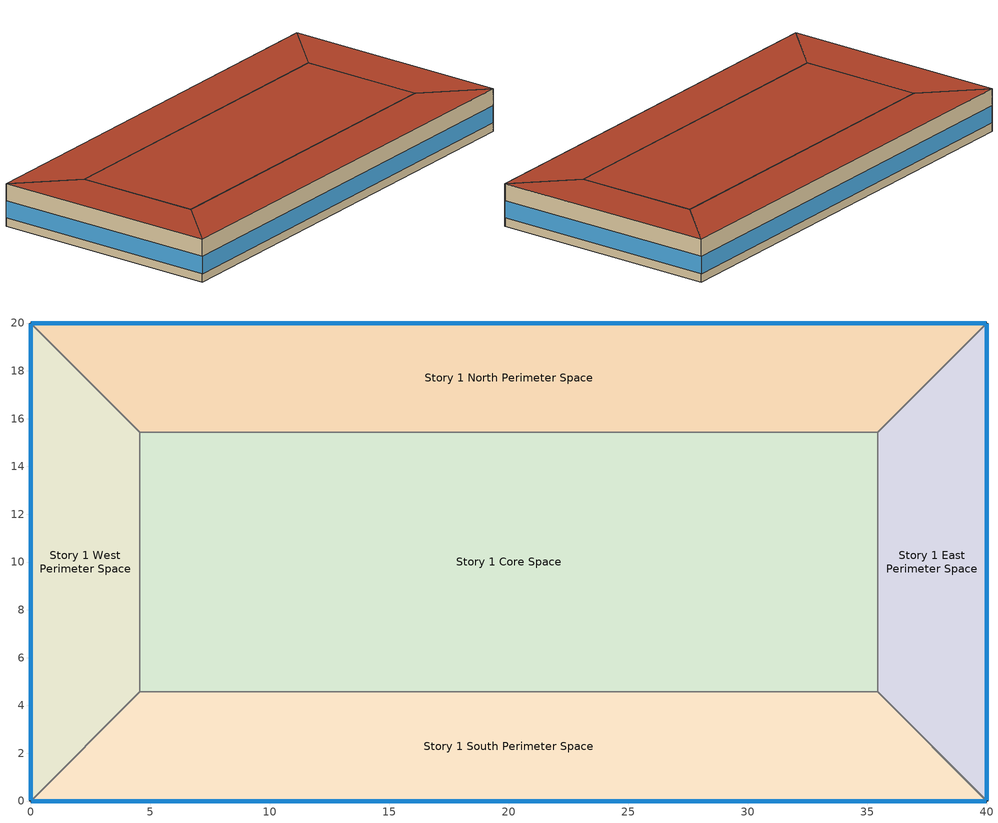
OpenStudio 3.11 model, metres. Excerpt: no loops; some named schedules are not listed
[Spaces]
Story 1 West Perimeter Space
 floor ground: 0,20 4.57,15.43 4.57,4.57 0,0 z0
 wall outside: 0,20 0,0 z0:3.8
 wall to Story 1 North Perimeter Space: 4.57,15.43 0,20 z0:3.8
 wall to Story 1 Core Space: 4.57,4.57 4.57,15.43 z0:3.8
 wall to Story 1 South Perimeter Space: 0,0 4.57,4.57 z0:3.8
 window: 0,19.97 0,0.03 z0.76:2.28
 roof outside: 0,0 4.57,4.57 4.57,15.43 0,20 z3.8
Story 1 North Perimeter Space
 floor ground: 40,20 35.43,15.43 4.57,15.43 0,20 z0
 wall outside: 40,20 0,20 z0:3.8
 wall to Story 1 East Perimeter Space: 35.43,15.43 40,20 z0:3.8
 wall to Story 1 Core Space: 4.57,15.43 35.43,15.43 z0:3.8
 window: 39.97,20 0.03,20 z0.76:2.28
 roof outside: 35.43,15.43 40,20 0,20 4.57,15.43 z3.8
Story 1 East Perimeter Space
 floor ground: 40,20 40,0 35.43,4.57 35.43,15.43 z0
 wall outside: 40,0 40,20 z0:3.8
 wall to Story 1 South Perimeter Space: 35.43,4.57 40,0 z0:3.8
 wall to Story 1 Core Space: 35.43,15.43 35.43,4.57 z0:3.8
 window: 40,0.03 40,19.97 z0.76:2.28
 roof outside: 40,0 40,20 35.43,15.43 35.43,4.57 z3.8
Story 1 South Perimeter Space
 floor ground: 35.43,4.57 40,0 0,0 4.57,4.57 z0
 wall outside: 0,0 40,0 z0:3.8
 wall to Story 1 Core Space: 35.43,4.57 4.57,4.57 z0:3.8
 window: 0.03,0 39.97,0 z0.76:2.28
 roof outside: 40,0 35.43,4.57 4.57,4.57 0,0 z3.8
Story 1 Core Space
 floor ground: 35.43,15.43 35.43,4.57 4.57,4.57 4.57,15.43 z0
 roof outside: 35.43,4.57 35.43,15.43 4.57,15.43 4.57,4.57 z3.8
[Building]
Small Office: North Axis {deg}=-0; Space Type=ASHRAE 189.1-2009 ClimateZone 4-8 SmallOffice; Default Construction Set=ASHRAE 189.1-2009 ClimateZone 5 (smoff) ConstSet
[ClimateZones]
Climate Zone Institution Name 1=ASHRAE; Climate Zone Document Name 1=ANSI/ASHRAE Standard 169; Climate Zone Document Year 1=2006; Climate Zone Institution Name 2=CEC; Climate Zone Document Name 2=California Climate Zone Descriptions; Climate Zone Document Year 2=1995
[Site]
Site 1: Latitude {deg}=43.67; Longitude {deg}=-79.63; Time Zone {hr}=-5; Elevation {m}=173
[SizingPeriod:DesignDay] Barometric Pressure {Pa}=99264; Sky Clearness=0; Rain Indicator=No; Snow Indicator=No; Day of Month=21; Daylight Saving Time Indicator=No; Dry-Bulb Temperature Range Modifier Type=DefaultMultipliers
Name | Maximum Dry-Bulb Temperature {C} | Daily Dry-Bulb Temperature Range {deltaC} | Wind Speed {m/s} | Wind Direction {deg} | Month | Day Type | Humidity Condition Type | Wetbulb or DewPoint at Maximum Dry-Bulb {C} | Solar Model Indicator | ASHRAE Clear Sky Optical Depth for Beam Irradiance | ASHRAE Clear Sky Optical Depth for Diffuse Irradiance | Enthalpy at Maximum Dry-Bulb {J/kg}
Toronto Int'l Ann Clg .4% Condns DB=>MWB | 31.2 | 10.2 | 5.8 | 270 | 7 | SummerDesignDay | Wetbulb | 22.2 | ASHRAETau | 0.473 | 1.952
Toronto Int'l Ann Clg .4% Condns WB=>MDB | 29 | 10.2 | 5.8 | 270 | 7 | SummerDesignDay | Wetbulb | 23.6 | ASHRAETau | 0.473 | 1.952
Toronto Int'l Ann Clg .4% Condns Enth=>MDB | 29.1 | 10.2 | 5.8 | 270 | 7 | SummerDesignDay | Enthalpy |  | ASHRAETau | 0.473 | 1.952 | 71300
Toronto Int'l Ann Htg 99.6% Condns DB | -18.8 | 0 | 4.3 | 340 | 1 | WinterDesignDay | Wetbulb | -18.8 | ASHRAEClearSky
[Construction]
000 ExtSlabCarpet 4in ClimateZone 1-8: MAT-CC05 4 HW CONCRETE, CP02 CARPET PAD
000 Exterior Door: 000 F08 Metal surface, 000 I01 25mm insulation board
000 Exterior Window: 000 Clear 3mm, 000 Air 13mm, 000 Clear 3mm
000 Interior Ceiling: 000 M11 100mm lightweight concrete, 000 F05 Ceiling air space resistance, 000 F16 Acoustic tile
000 Interior Door; 000 Interior Partition: 000 G05 25mm wood
000 Interior Floor: 000 F16 Acoustic tile, 000 F05 Ceiling air space resistance, 000 M11 100mm lightweight concrete
000 Interior Wall: 000 G01a 19mm gypsum board, 000 F04 Wall air space resistance, 000 G01a 19mm gypsum board
000 Interior Window: 000 Clear 3mm
ASHRAE 189.1-2009 ExtRoof IEAD ClimateZone 2-5: Roof Membrane, Roof Insulation [21], Metal Decking
ASHRAE 189.1-2009 ExtWall Mass ClimateZone 5: 1IN Stucco, 8IN Concrete HW, Wall Insulation [40], 1/2IN Gypsum
ASHRAE 189.1-2009 ExtWindow ClimateZone 4-5: Theoretical Glass [207]
[DefaultConstructionSet]
ASHRAE 189.1-2009 ClimateZone 5 (smoff) ConstSet: Default Exterior Surface Constructions=ASHRAE 189.1-2009 ClimateZone 5 (smoff) Exterior DefSurfCons; Default Interior Surface Constructions=000 Interior DefSurfCons; Default Ground Contact Surface Constructions=000 Ground DefSurfCons; Default Exterior SubSurface Constructions=ASHRAE 189.1-2009 ClimateZone 5 (smoff) Exterior DefSubCons; Default Interior SubSurface Constructions=000 Interior DefSubCons; Interior Partition Construction=000 Interior Partition
[DefaultSubSurfaceConstructions] Glass Door Construction=000 Exterior Window; Skylight Construction=000 Exterior Window; Tubular Daylight Dome Construction=000 Interior Window; Tubular Daylight Diffuser Construction=000 Interior Window
Name | Fixed Window Construction | Operable Window Construction | Door Construction
000 Interior DefSubCons | 000 Interior Window | 000 Interior Window | 000 Interior Door
ASHRAE 189.1-2009 ClimateZone 5 (smoff) Exterior DefSubCons | ASHRAE 189.1-2009 ExtWindow ClimateZone 4-5 | ASHRAE 189.1-2009 ExtWindow ClimateZone 4-5 | 000 Exterior Door
[DefaultSurfaceConstructions]
Name | Floor Construction | Wall Construction | Roof Ceiling Construction
000 Ground DefSurfCons | 000 ExtSlabCarpet 4in ClimateZone 1-8 | 000 ExtSlabCarpet 4in ClimateZone 1-8 | 000 ExtSlabCarpet 4in ClimateZone 1-8
000 Interior DefSurfCons | 000 Interior Floor | 000 Interior Wall | 000 Interior Ceiling
ASHRAE 189.1-2009 ClimateZone 5 (smoff) Exterior DefSurfCons | 000 ExtSlabCarpet 4in ClimateZone 1-8 | ASHRAE 189.1-2009 ExtWall Mass ClimateZone 5 | ASHRAE 189.1-2009 ExtRoof IEAD ClimateZone 2-5
[Material]
Name | Roughness | Thickness {m} | Conductivity {W/m-K} | Density {kg/m3} | Specific Heat {J/kg-K} | Thermal Absorptance | Solar Absorptance | Visible Absorptance
000 F08 Metal surface | Smooth | 0.0008 | 45.28 | 7824 | 500
000 F16 Acoustic tile | MediumSmooth | 0.0191 | 0.06 | 368 | 590
000 G01a 19mm gypsum board | MediumSmooth | 0.019 | 0.16 | 800 | 1090
000 G05 25mm wood | MediumSmooth | 0.0254 | 0.15 | 608 | 1630
000 I01 25mm insulation board | MediumRough | 0.0254 | 0.03 | 43 | 1210
000 M11 100mm lightweight concrete | MediumRough | 0.1016 | 0.53 | 1280 | 840
1/2IN Gypsum | Smooth | 0.0127 | 0.16 | 784.9 | 830 | 0.9 | 0.92 | 0.92
1IN Stucco | Smooth | 0.0253 | 0.6918 | 1858 | 837 | 0.9 | 0.92 | 0.92
8IN Concrete HW | MediumRough | 0.2033 | 1.7296 | 2243 | 837 | 0.9 | 0.65 | 0.65
MAT-CC05 4 HW CONCRETE | Rough | 0.1016 | 1.311 | 2240 | 836.8 | 0.9 | 0.7 | 0.7
Metal Decking | MediumSmooth | 0.0015 | 45.006 | 7680 | 418.4 | 0.9 | 0.7 | 0.3
Roof Insulation [21] | MediumRough | 0.2105 | 0.049 | 265 | 836.8 | 0.9 | 0.7 | 0.7
Roof Membrane | VeryRough | 0.0095 | 0.16 | 1121.29 | 1460 | 0.9 | 0.7 | 0.7
Wall Insulation [40] | MediumRough | 0.0794 | 0.0432 | 91 | 837 | 0.9 | 0.5 | 0.5
[Material:AirGap]
Name | Thermal Resistance
000 F04 Wall air space resistance | 0.15
000 F05 Ceiling air space resistance | 0.18
[Material:NoMass]
CP02 CARPET PAD: Roughness=VeryRough; Thermal Resistance=0.2165; Thermal Absorptance=0.9; Solar Absorptance=0.7; Visible Absorptance=0.8
[WindowMaterial:Gas]
000 Air 13mm: Gas Type=Air; Thickness=0.0127
[WindowMaterial:Glazing] Optical Data Type=SpectralAverage; Thickness=0.003; Infrared Transmittance at Normal Incidence=0
Name | Solar Transmittance at Normal Incidence | Front Side Solar Reflectance at Normal Incidence | Back Side Solar Reflectance at Normal Incidence | Visible Transmittance at Normal Incidence | Front Side Visible Reflectance at Normal Incidence | Back Side Visible Reflectance at Normal Incidence | Front Side Infrared Hemispherical Emissivity | Back Side Infrared Hemispherical Emissivity | Conductivity | Dirt Correction Factor for Solar and Visible Transmittance | Solar Diffusing
000 Clear 3mm | 0.837 | 0.075 | 0.075 | 0.898 | 0.081 | 0.081 | 0.84 | 0.84 | 0.9
Theoretical Glass [207] | 0.3311 | 0.6189 | 0.6189 | 0.44 | 0.51 | 0.51 | 0.9 | 0.9 | 0.0133 | 1 | No
[DefaultScheduleSet]
SmallOffice Schedules: Number of People Schedule=NECB-A-Occupancy; People Activity Level Schedule=NECB-Activity; Lighting Schedule=NECB-A-Lighting; Electric Equipment Schedule=NECB-A-Electric-Equipment; Infiltration Schedule=Small Office Infil Quarter On
[DesignSpecification:OutdoorAir]
SmallOffice Outdoor Air: Outdoor Air Method=Sum; Outdoor Air Flow per Person=0.00253908; Outdoor Air Flow per Floor Area=0.0003048; Outdoor Air Flow Rate=0; Outdoor Air Flow Air Changes per Hour=0
[ElectricEquipment]
ASHRAE 189.1-2009 ClimateZone 4-8 SmallOffice ElecInst: Electric Equipment Definition=ASHRAE 189.1-2009 ClimateZone 4-8 SmallOffice ElecDef; Space or SpaceType=ASHRAE 189.1-2009 ClimateZone 4-8 SmallOffice
[ElectricEquipment:Definition]
ASHRAE 189.1-2009 ClimateZone 4-8 SmallOffice ElecDef: Design Level Calculation Method=Watts/Area; Watts per Space Floor Area=7.50273; Fraction Radiant=0.5
[Lights]
ASHRAE 189.1-2009 ClimateZone 4-8 SmallOffice LightsInst: Lights Definition=ASHRAE 189.1-2009 ClimateZone 4-8 SmallOffice LightsDef; Space or SpaceType=ASHRAE 189.1-2009 ClimateZone 4-8 SmallOffice
[Lights:Definition]
ASHRAE 189.1-2009 ClimateZone 4-8 SmallOffice LightsDef: Design Level Calculation Method=Watts/Area; Watts per Space Floor Area=7.10001; Fraction Radiant=0.5; Fraction Visible=0.2
[People]
ASHRAE 189.1-2009 ClimateZone 4-8 SmallOffice PeopInst: People Definition=SmallOffice PeopDef; Space or SpaceType=ASHRAE 189.1-2009 ClimateZone 4-8 SmallOffice; Work Efficiency Schedule=Work Efficiency Schedule; Clothing Insulation Calculation Method=ClothingInsulationSchedule; Clothing Insulation Schedule=Clothing Schedule; Air Velocity Schedule=Air Velocity Schedule
[People:Definition]
SmallOffice PeopDef: Number of People Calculation Method=People/Area; People per Space Floor Area {person/m2}=0.0500182; Fraction Radiant=0.3
[SpaceInfiltration:DesignFlowRate]
ASHRAE 189.1-2009 ClimateZone 4-8 SmallOffice Infil: Space or SpaceType=ASHRAE 189.1-2009 ClimateZone 4-8 SmallOffice; Schedule=Always On; Design Flow Rate Calculation Method=Flow/ExteriorArea; Flow per Exterior Surface Area {m3/s-m2}=0.000250063; Density Basis=Outdoor
[SpaceType]
ASHRAE 189.1-2009 ClimateZone 4-8 SmallOffice: Default Schedule Set=SmallOffice Schedules; Design Specification Outdoor Air Object=SmallOffice Outdoor Air; Standards Building Type=Space Function; Standards Space Type=Office enclosed > 25 m2
[ThermostatSetpoint:DualSetpoint] Heating Setpoint Temperature Schedule=Small Office HtgSetp; Cooling Setpoint Temperature Schedule=Small Office ClgSetp
Thermal Zone 1 Thermostat; Thermal Zone 2 Thermostat; Thermal Zone 3 Thermostat; Thermal Zone 4 Thermostat; Thermal Zone 5 Thermostat
[BuildingStory]
Story 1: Nominal Z Coordinate {m}=0; Nominal Floor to Floor Height {m}=3.8
[Space] Building Story=Story 1
Name | Thermal Zone
Story 1 West Perimeter Space | Thermal Zone 2
Story 1 North Perimeter Space | Thermal Zone 3
Story 1 East Perimeter Space | Thermal Zone 4
Story 1 South Perimeter Space | Thermal Zone 1
Story 1 Core Space | Thermal Zone 5
[ThermalZone] Use Ideal Air Loads=No
Name | Thermostat
Thermal Zone 1 | Thermal Zone 1 Thermostat
Thermal Zone 2 | Thermal Zone 2 Thermostat
Thermal Zone 3 | Thermal Zone 3 Thermostat
Thermal Zone 4 | Thermal Zone 4 Thermostat
Thermal Zone 5 | Thermal Zone 5 Thermostat
[Sizing:Zone] Zone Cooling Design Supply Air Temperature Input Method=SupplyAirTemperature; Zone Cooling Design Supply Air Temperature {C}=14; Zone Cooling Design Supply Air Temperature Difference {deltaC}=11.11; Zone Heating Design Supply Air Temperature Input Method=SupplyAirTemperature; Zone Heating Design Supply Air Temperature {C}=40; Zone Heating Design Supply Air Temperature Difference {deltaC}=11.11; Zone Cooling Design Supply Air Humidity Ratio {kg-H2O/kg-air}=0.008; Zone Heating Design Supply Air Humidity Ratio {kg-H2O/kg-air}=0.008; Cooling Design Air Flow Method=DesignDay; Heating Design Air Flow Method=DesignDay; Account for Dedicated Outdoor Air System=No; Dedicated Outdoor Air System Control Strategy=NeutralSupplyAir; Dedicated Outdoor Air Low Setpoint Temperature for Design {C}=Autosize; Dedicated Outdoor Air High Setpoint Temperature for Design {C}=Autosize; Zone Load Sizing Method=Sensible Load Only No Latent Load; Zone Latent Cooling Design Supply Air Humidity Ratio Input Method=HumidityRatioDifference; Zone Cooling Design Supply Air Humidity Ratio Difference {kgWater/kgDryAir}=0.005; Zone Latent Heating Design Supply Air Humidity Ratio Input Method=HumidityRatioDifference; Zone Humidification Design Supply Air Humidity Ratio Difference {kgWater/kgDryAir}=0.005; Sizing Option=Coincident; Heating Coil Sizing Method=None; Maximum Heating Capacity To Cooling Load Sizing Ratio {W/W}=1
Thermal Zone 1; Thermal Zone 2; Thermal Zone 3; Thermal Zone 4; Thermal Zone 5
[Zone equipment]
Thermal Zone 1: Thermal Zone 1 PTAC, Zone HVAC Baseboard Convective Electric 1
Thermal Zone 2: Thermal Zone 2 PTAC, Zone HVAC Baseboard Convective Electric 2
Thermal Zone 3: Thermal Zone 3 PTAC, Zone HVAC Baseboard Convective Electric 3
Thermal Zone 4: Thermal Zone 4 PTAC, Zone HVAC Baseboard Convective Electric 4
Thermal Zone 5: Thermal Zone 5 PTAC, Zone HVAC Baseboard Convective Electric 5
[WaterUse:Equipment:Definition] Target Temperature Schedule=SHW Target 60.0C
Name | Peak Flow Rate {m3/s}
Story 1 core space Water Use Def | 8.01002e-06
Story 1 east perimeter space Water Use Def; Story 1 west perimeter space Water Use Def | 1.68535e-06
Story 1 north perimeter space Water Use Def; Story 1 south perimeter space Water Use Def | 3.86986e-06
[WaterUse:Equipment] Flow Rate Fraction Schedule=NECB-A-Service Water Heating
Name | Water Use Equipment Definition | Space
Story 1 core space | Story 1 core space Water Use Def | Story 1 Core Space
Story 1 east perimeter space | Story 1 east perimeter space Water Use Def | Story 1 East Perimeter Space
Story 1 north perimeter space | Story 1 north perimeter space Water Use Def | Story 1 North Perimeter Space
Story 1 south perimeter space | Story 1 south perimeter space Water Use Def | Story 1 South Perimeter Space
Story 1 west perimeter space | Story 1 west perimeter space Water Use Def | Story 1 West Perimeter Space
[Coil:Heating:Electric] Availability Schedule=Always Off Discrete; Nominal Capacity {W}=0
Thermal Zone 1 PTAC No Heat; Thermal Zone 2 PTAC No Heat; Thermal Zone 3 PTAC No Heat; Thermal Zone 4 PTAC No Heat; Thermal Zone 5 PTAC No Heat
[Coil:Cooling:DX:SingleSpeed] Availability Schedule=Always On Discrete; Rated Total Cooling Capacity {W}=autosize; Rated Sensible Heat Ratio=autosize; Rated COP {W/W}=3; Rated Air Flow Rate {m3/s}=autosize; Rated Evaporator Fan Power Per Volume Flow Rate 2017 {W/(m3/s)}=773.3; Rated Evaporator Fan Power Per Volume Flow Rate 2023 {W/(m3/s)}=934.4; Minimum Outdoor Dry-Bulb Temperature for Compressor Operation {C}=-25; Nominal Time for Condensate Removal to Begin {s}=0; Ratio of Initial Moisture Evaporation Rate and Steady State Latent Capacity=0; Maximum Cycling Rate {cycles/hr}=0; Latent Capacity Time Constant {s}=0; Condenser Type=AirCooled; Evaporative Condenser Effectiveness=0.9; Evaporative Condenser Air Flow Rate {m3/s}=autosize; Evaporative Condenser Pump Rated Power Consumption {W}=autosize; Crankcase Heater Capacity {W}=0; Maximum Outdoor Dry-Bulb Temperature for Crankcase Heater Operation {C}=10; Basin Heater Capacity {W/K}=0; Basin Heater Setpoint Temperature {C}=2
Name | Total Cooling Capacity Function of Temperature Curve | Total Cooling Capacity Function of Flow Fraction Curve | Energy Input Ratio Function of Temperature Curve | Energy Input Ratio Function of Flow Fraction Curve | Part Load Fraction Correlation Curve
Thermal Zone 1 PTAC 1spd DX AC Clg Coil | Curve Biquadratic 1 | Curve Quadratic 1 | Curve Biquadratic 2 | Curve Quadratic 2 | Curve Quadratic 3
Thermal Zone 2 PTAC 1spd DX AC Clg Coil | Curve Biquadratic 3 | Curve Quadratic 4 | Curve Biquadratic 4 | Curve Quadratic 5 | Curve Quadratic 6
Thermal Zone 3 PTAC 1spd DX AC Clg Coil | Curve Biquadratic 5 | Curve Quadratic 7 | Curve Biquadratic 6 | Curve Quadratic 8 | Curve Quadratic 9
Thermal Zone 4 PTAC 1spd DX AC Clg Coil | Curve Biquadratic 7 | Curve Quadratic 10 | Curve Biquadratic 8 | Curve Quadratic 11 | Curve Quadratic 12
Thermal Zone 5 PTAC 1spd DX AC Clg Coil | Curve Biquadratic 9 | Curve Quadratic 13 | Curve Biquadratic 10 | Curve Quadratic 14 | Curve Quadratic 15
[Fan:OnOff] Availability Schedule=Always On Discrete; Fan Total Efficiency=0.6; Pressure Rise {Pa}=300; Maximum Flow Rate {m3/s}=autosize; Motor Efficiency=0.8; Motor In Airstream Fraction=1
Name | Fan Power Ratio Function of Speed Ratio Curve | Fan Efficiency Ratio Function of Speed Ratio Curve
Thermal Zone 1 PTAC Fan | Fan On Off Power Curve | Fan On Off Efficiency Curve
Thermal Zone 2 PTAC Fan | Fan On Off Power Curve 1 | Fan On Off Efficiency Curve 1
Thermal Zone 3 PTAC Fan | Fan On Off Power Curve 2 | Fan On Off Efficiency Curve 2
Thermal Zone 4 PTAC Fan | Fan On Off Power Curve 3 | Fan On Off Efficiency Curve 3
Thermal Zone 5 PTAC Fan | Fan On Off Power Curve 4 | Fan On Off Efficiency Curve 4
[ZoneHVAC:PackagedTerminalAirConditioner] Availability Schedule=Always On Discrete; Supply Air Flow Rate During Cooling Operation {m3/s}=Autosize; Supply Air Flow Rate During Heating Operation {m3/s}=Autosize; Supply Air Flow Rate When No Cooling or Heating is Needed {m3/s}=Autosize; No Load Supply Air Flow Rate Control Set To Low Speed=Yes; Outdoor Air Flow Rate During Cooling Operation {m3/s}=Autosize; Outdoor Air Flow Rate During Heating Operation {m3/s}=Autosize; Outdoor Air Flow Rate When No Cooling or Heating is Needed {m3/s}=Autosize; Fan Placement=DrawThrough; Supply Air Fan Operating Mode Schedule=Always Off Discrete
Name | Supply Air Fan | Heating Coil | Cooling Coil
Thermal Zone 1 PTAC | Thermal Zone 1 PTAC Fan | Thermal Zone 1 PTAC No Heat | Thermal Zone 1 PTAC 1spd DX AC Clg Coil
Thermal Zone 2 PTAC | Thermal Zone 2 PTAC Fan | Thermal Zone 2 PTAC No Heat | Thermal Zone 2 PTAC 1spd DX AC Clg Coil
Thermal Zone 3 PTAC | Thermal Zone 3 PTAC Fan | Thermal Zone 3 PTAC No Heat | Thermal Zone 3 PTAC 1spd DX AC Clg Coil
Thermal Zone 4 PTAC | Thermal Zone 4 PTAC Fan | Thermal Zone 4 PTAC No Heat | Thermal Zone 4 PTAC 1spd DX AC Clg Coil
Thermal Zone 5 PTAC | Thermal Zone 5 PTAC Fan | Thermal Zone 5 PTAC No Heat | Thermal Zone 5 PTAC 1spd DX AC Clg Coil
[ZoneHVAC:Baseboard:Convective:Electric] Availability Schedule=Always On Discrete; Nominal Capacity {W}=autosize; Efficiency=1
Zone HVAC Baseboard Convective Electric 1; Zone HVAC Baseboard Convective Electric 2; Zone HVAC Baseboard Convective Electric 3; Zone HVAC Baseboard Convective Electric 4; Zone HVAC Baseboard Convective Electric 5
[Schedule:Constant]
Name | Value
Always On Discrete | 1
Always Off Discrete | 0
[Schedule:Ruleset]
Name | Default Day Schedule | Summer Design Day Schedule | Winter Design Day Schedule
Always On | Always On Default Schedule | Always On Summer Design Day | Always On Winter Design Day
Small Office HtgSetp | Small Office HtgSetp Default Schedule | Small Office HtgSetp Summer Design Day | Small Office HtgSetp Winter Design Day
Small Office Infil Quarter On | Small Office Infil Quarter On Default Schedule | Small Office Infil Quarter On Summer Design Day | Small Office Infil Quarter On Winter Design Day
Small Office ClgSetp | Small Office ClgSetp Default Schedule | Small Office ClgSetp Summer Design Day | Small Office ClgSetp Winter Design Day
Clothing Schedule | Clothing Schedule Default Winter Clothes
Air Velocity Schedule | Air Velocity Schedule Default
Work Efficiency Schedule | Work Efficiency Schedule Default
NECB-A-Occupancy | NECB-A-Occupancy Default
NECB-Activity | NECB-Activity Default | NECB-Activity Summer Design Day | NECB-Activity Winter Design Day
NECB-A-Electric-Equipment | NECB-A-Electric-Equipment Default
NECB-A-Lighting | NECB-A-Lighting Default
NECB-A-Service Water Heating | NECB-A-Service Water Heating Default
[Schedule:Day]
Small Office Infil Quarter On Default Schedule; Small Office Infil Quarter On Summer Design Day: No, 6, 0, 1, 22, 0, 0.25, 24, 0, 1
Small Office Infil Quarter On Winter Design Day: No, 6, 0, 1, 18, 0, 0.25, 24, 0, 1
Clothing Schedule Default Winter Clothes: 24, 0, 1
Work Efficiency Schedule Default: 24, 0, 0
NECB-A-Occupancy Default: No, 7, 0, 0, 8, 0, 0.1, 9, 0, 0.7, 12, 0, 0.9, 14, 0, 0.5, 17, 0, 0.9, 18, 0, 0.7, 19, 0, 0.3, 23, 0, 0.1, 24, 0, 0
NECB-Activity Default; NECB-Activity Winter Design Day; NECB-Activity Summer Design Day: No, 24, 0, 130
NECB-A-Electric-Equipment Default: No, 7, 0, 0.2, 8, 0, 0.3, 9, 0, 0.8, 18, 0, 0.9, 19, 0, 0.5, 21, 0, 0.3, 24, 0, 0.2
NECB-A-Lighting Default: No, 7, 0, 0.05, 8, 0, 0.3, 9, 0, 0.8, 17, 0, 0.9, 18, 0, 0.8, 19, 0, 0.5, 21, 0, 0.3, 23, 0, 0.1, 24, 0, 0.05
[Schedule:Rule] Date Specification Type=DateRange; Start Month=1; Start Day=1; End Month=12; End Day=31
Name | Schedule Ruleset | Rule Order | Day Schedule | Apply Sunday | Apply Monday | Apply Tuesday | Apply Wednesday | Apply Thursday | Apply Friday | Apply Saturday
Small Office Infil Quarter On Rule 2 | Small Office Infil Quarter On | 1 | Small Office Infil Quarter On Rule 2 Day Schedule | No | No | No | No | No | No | Yes
Small Office Infil Quarter On Rule 1 | Small Office Infil Quarter On | 0 | Small Office Infil Quarter On Rule 1 Day Schedule | Yes | No | No | No | No | No | No
Schedule Rule 2 | NECB-A-Occupancy | 2 | NECB-A-Occupancy Default|Wkdy Day |  | Yes | Yes | Yes | Yes | Yes
Schedule Rule 3 | NECB-A-Occupancy | 1 | NECB-A-Occupancy Sat Day |  |  |  |  |  |  | Yes
Schedule Rule 4 | NECB-A-Occupancy | 0 | NECB-A-Occupancy Sun|Hol Day | Yes
Schedule Rule 5 | NECB-A-Electric-Equipment | 2 | NECB-A-Electric-Equipment Default|Wkdy Day |  | Yes | Yes | Yes | Yes | Yes
Schedule Rule 6 | NECB-A-Electric-Equipment | 1 | NECB-A-Electric-Equipment Sat Day |  |  |  |  |  |  | Yes
Schedule Rule 7 | NECB-A-Electric-Equipment | 0 | NECB-A-Electric-Equipment Sun|Hol Day | Yes
Schedule Rule 14 | NECB-A-Lighting | 2 | NECB-A-Lighting Default|Wkdy Day |  | Yes | Yes | Yes | Yes | Yes
Schedule Rule 15 | NECB-A-Lighting | 1 | NECB-A-Lighting Sat Day |  |  |  |  |  |  | Yes
Schedule Rule 16 | NECB-A-Lighting | 0 | NECB-A-Lighting Sun|Hol Day | Yes
[Curve:Cubic] Coefficient1 Constant=1; Coefficient2 x=0; Coefficient3 x**2=0; Coefficient4 x**3=0; Minimum Value of x=0; Maximum Value of x=1
Fan On Off Efficiency Curve; Fan On Off Efficiency Curve 1; Fan On Off Efficiency Curve 2; Fan On Off Efficiency Curve 3; Fan On Off Efficiency Curve 4
[Curve:Biquadratic] Minimum Value of x=17; Maximum Value of x=22; Minimum Value of y=13; Maximum Value of y=46
Name | Coefficient1 Constant | Coefficient2 x | Coefficient3 x**2 | Coefficient4 y | Coefficient5 y**2 | Coefficient6 x*y
Curve Biquadratic 1; Curve Biquadratic 3; Curve Biquadratic 5; Curve Biquadratic 7; Curve Biquadratic 9 | 0.942588 | 0.00954335 | 0.00068377 | -0.0110427 | 5.249e-06 | -9.72e-06
Curve Biquadratic 2; Curve Biquadratic 4; Curve Biquadratic 6; Curve Biquadratic 8; Curve Biquadratic 10 | 0.342414 | 0.034885 | -0.0006237 | 0.00497722 | 0.000437951 | -0.000728028
[Curve:Quadratic]
Name | Coefficient1 Constant | Coefficient2 x | Coefficient3 x**2 | Minimum Value of x | Maximum Value of x
Curve Quadratic 1; Curve Quadratic 4; Curve Quadratic 7; Curve Quadratic 10; Curve Quadratic 13 | 0.8 | 0.2 | 0 | 0.5 | 1.5
Curve Quadratic 2; Curve Quadratic 5; Curve Quadratic 8; Curve Quadratic 11; Curve Quadratic 14 | 1.1552 | -0.1808 | 0.0256 | 0.5 | 1.5
Curve Quadratic 3; Curve Quadratic 6; Curve Quadratic 9; Curve Quadratic 12; Curve Quadratic 15 | 0.85 | 0.15 | 0 | 0 | 1
[Curve:Exponent] Coefficient1 Constant=1; Coefficient2 Constant=0; Coefficient3 Constant=0; Minimum Value of x=0; Maximum Value of x=1
Fan On Off Power Curve; Fan On Off Power Curve 1; Fan On Off Power Curve 2; Fan On Off Power Curve 3; Fan On Off Power Curve 4
